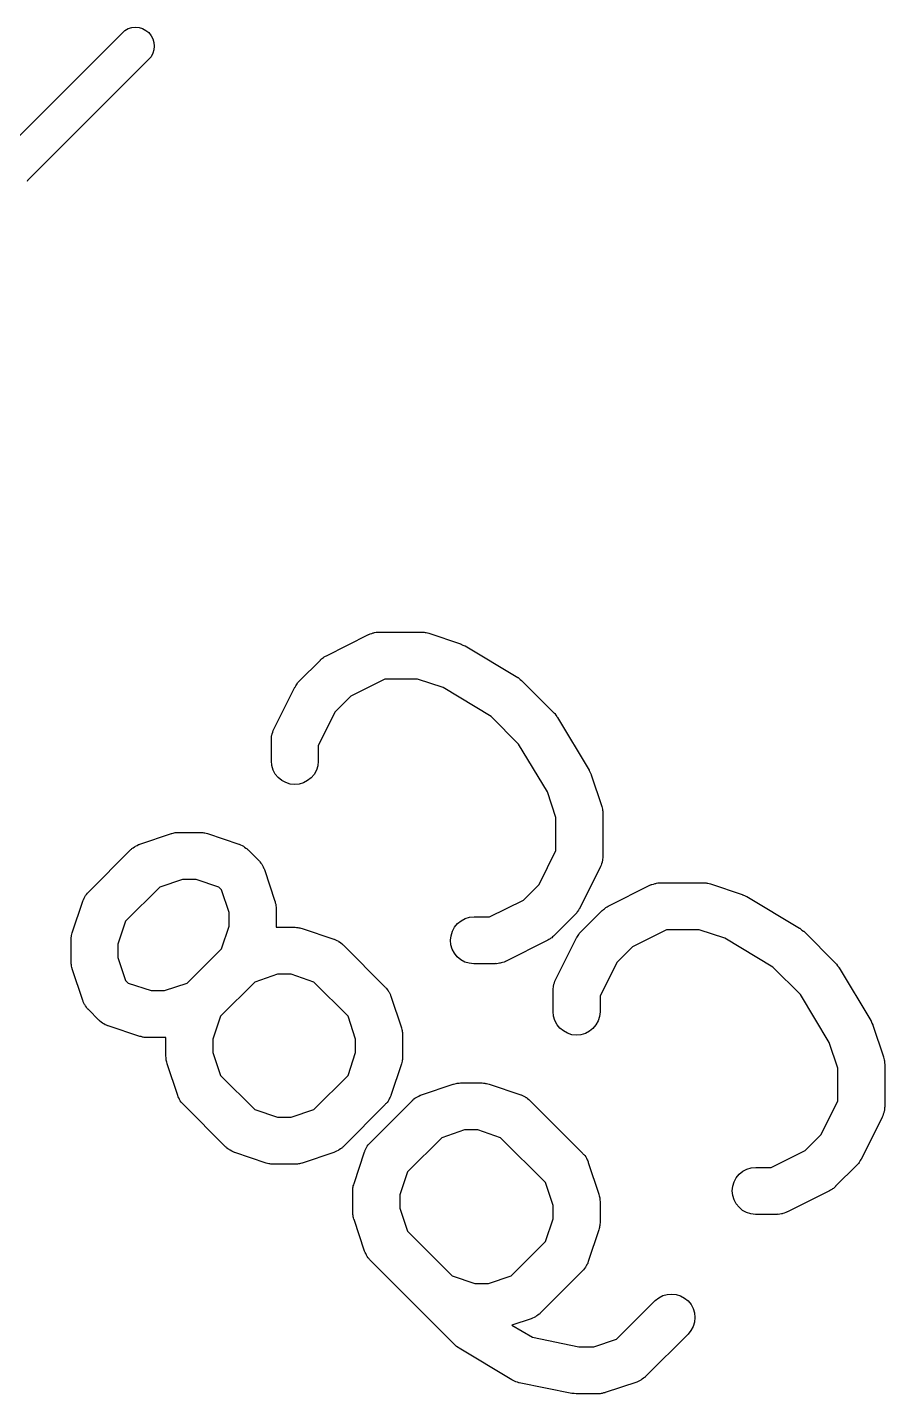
# Model space of a CAD drawing. Extents: x 40 to 70, y -130 to -60.
# Drawn here: x 55.044 to 57.782, y -104.782 to -100.42 of the extents above; entities that cross this region are included whole.
import ezdxf

# ---------------------------------------------------------------- set-up
doc = ezdxf.new("R2010")
doc.units = 0
doc.layers.add('BLACK', color=7, linetype='CONTINUOUS')

msp = doc.modelspace()

# ---------------------------------------------------------------- linework, layer by layer
at = {"layer": 'BLACK', "linetype": 'CONTINUOUS'}
for p, q in [((55, -100.784), (55.3486, -100.436)), ((55.3486, -100.436), (55.3554, -100.43)), ((55.3554, -100.43), (55.3658, -100.424)), ((55.3658, -100.424), (55.3771, -100.421)), ((55.3771, -100.421), (55.3889, -100.42)), ((55.3889, -100.42), (55.4007, -100.421)), ((55.4007, -100.421), (55.412, -100.424)), ((55.412, -100.424), (55.4224, -100.43)), ((55.4224, -100.43), (55.4315, -100.437)), ((55.4315, -100.437), (55.439, -100.447)), ((55.439, -100.447), (55.4446, -100.457)), ((55.4446, -100.457), (55.448, -100.468)), ((55.448, -100.492), (55.4446, -100.503)), ((55.448, -100.468), (55.4492, -100.48)), ((55.4492, -100.48), (55.448, -100.492)), ((55.4334, -100.52), (55.0445, -100.909)), ((55.439, -100.514), (55.4334, -100.52)), ((55.4446, -100.503), (55.439, -100.514)), ((55.0445, -100.909), (55.0426, -100.912)), ((55.9991, -102.426), (56.1338, -102.358)), ((56.1338, -102.358), (56.1347, -102.358)), ((56.1347, -102.358), (56.1368, -102.357)), ((56.1368, -102.357), (56.1388, -102.356)), ((56.1388, -102.356), (56.1437, -102.355)), ((56.1437, -102.355), (56.1485, -102.353)), ((56.1485, -102.353), (56.1507, -102.353)), ((56.1507, -102.353), (56.1528, -102.352)), ((56.1528, -102.352), (56.1579, -102.351)), ((56.1579, -102.351), (56.1629, -102.351)), ((56.1629, -102.351), (56.1651, -102.351)), ((56.1651, -102.351), (56.1673, -102.351)), ((56.1673, -102.351), (56.302, -102.351)), ((56.302, -102.351), (56.3031, -102.351)), ((56.3031, -102.351), (56.3073, -102.351)), ((56.3073, -102.351), (56.3115, -102.351)), ((56.3115, -102.351), (56.3145, -102.352)), ((56.3145, -102.352), (56.3176, -102.352)), ((56.3176, -102.352), (56.3216, -102.353)), ((56.3216, -102.353), (56.3257, -102.354)), ((56.3257, -102.354), (56.4268, -102.388)), ((56.4268, -102.388), (56.4278, -102.388)), ((56.4278, -102.388), (56.4281, -102.389)), ((56.4281, -102.389), (56.4284, -102.389)), ((56.4284, -102.389), (56.4347, -102.392)), ((56.4347, -102.392), (56.441, -102.395)), ((56.441, -102.395), (56.4413, -102.395)), ((56.4413, -102.395), (56.4416, -102.395)), ((56.4416, -102.395), (56.61, -102.496)), ((55.9123, -102.507), (55.9796, -102.44)), ((55.9796, -102.44), (55.9804, -102.439)), ((55.9804, -102.439), (55.9837, -102.436)), ((55.9837, -102.436), (55.9867, -102.434)), ((55.9867, -102.434), (55.9894, -102.432)), ((55.9894, -102.432), (55.9918, -102.43)), ((55.9918, -102.43), (55.9955, -102.428)), ((55.9955, -102.428), (55.9991, -102.426)), ((56.185, -102.501), (56.0771, -102.555)), ((56.2899, -102.501), (56.185, -102.501)), ((56.3715, -102.528), (56.2899, -102.501)), ((56.61, -102.496), (56.6109, -102.496)), ((56.6109, -102.496), (56.612, -102.497)), ((56.612, -102.497), (56.6131, -102.498)), ((56.6131, -102.498), (56.6178, -102.502)), ((56.6178, -102.502), (56.6225, -102.505)), ((56.6225, -102.505), (56.6234, -102.506)), ((56.6234, -102.506), (56.6244, -102.507)), ((55.8309, -102.661), (55.8982, -102.527)), ((55.8982, -102.527), (55.8987, -102.526)), ((55.8987, -102.526), (55.901, -102.522)), ((55.901, -102.522), (55.903, -102.519)), ((55.903, -102.519), (55.905, -102.516)), ((55.905, -102.516), (55.9067, -102.513)), ((55.9067, -102.513), (55.9096, -102.51)), ((55.9096, -102.51), (55.9123, -102.507)), ((56.5249, -102.62), (56.3715, -102.528)), ((56.6244, -102.507), (56.7255, -102.608)), ((56.0771, -102.555), (56.027, -102.605)), ((56.027, -102.605), (55.973, -102.713)), ((56.6129, -102.708), (56.5249, -102.62)), ((56.7255, -102.608), (56.7262, -102.609)), ((56.7262, -102.609), (56.727, -102.61)), ((56.727, -102.61), (56.728, -102.611)), ((56.728, -102.611), (56.7316, -102.616)), ((56.7316, -102.616), (56.7353, -102.62)), ((56.7353, -102.62), (56.7359, -102.622)), ((56.7359, -102.622), (56.7367, -102.623)), ((56.7367, -102.623), (56.8377, -102.791)), ((55.824, -102.684), (55.8246, -102.679)), ((55.8246, -102.679), (55.8253, -102.677)), ((55.8253, -102.677), (55.8256, -102.675)), ((55.8256, -102.675), (55.8275, -102.67)), ((55.8275, -102.67), (55.829, -102.665)), ((55.829, -102.665), (55.8301, -102.663)), ((55.8301, -102.663), (55.8309, -102.661)), ((55.823, -102.694), (55.8232, -102.692)), ((55.823, -102.695), (55.823, -102.694)), ((55.823, -102.762), (55.823, -102.695)), ((55.8232, -102.689), (55.824, -102.684)), ((55.8232, -102.692), (55.8232, -102.689)), ((55.973, -102.713), (55.973, -102.762)), ((56.7049, -102.861), (56.6129, -102.708)), ((55.8244, -102.777), (55.823, -102.762)), ((55.973, -102.763), (55.9713, -102.778)), ((55.973, -102.762), (55.973, -102.763)), ((55.8286, -102.791), (55.8244, -102.777)), ((55.8355, -102.804), (55.8286, -102.791)), ((55.8448, -102.815), (55.8355, -102.804)), ((55.9599, -102.805), (55.9504, -102.816)), ((55.9669, -102.792), (55.9599, -102.805)), ((55.9713, -102.778), (55.9669, -102.792)), ((56.8377, -102.791), (56.8383, -102.792)), ((56.8383, -102.792), (56.8384, -102.792)), ((56.8384, -102.792), (56.8386, -102.793)), ((56.8386, -102.793), (56.8415, -102.799)), ((56.8415, -102.799), (56.8444, -102.805)), ((56.8444, -102.805), (56.8444, -102.806)), ((56.8444, -102.806), (56.8446, -102.806)), ((56.8446, -102.806), (56.8783, -102.907)), ((55.856, -102.824), (55.8448, -102.815)), ((55.8689, -102.831), (55.856, -102.824)), ((55.8829, -102.836), (55.8689, -102.831)), ((55.8974, -102.837), (55.8829, -102.836)), ((55.912, -102.836), (55.8974, -102.837)), ((55.9261, -102.832), (55.912, -102.836)), ((55.939, -102.825), (55.9261, -102.832)), ((55.9504, -102.816), (55.939, -102.825)), ((56.7321, -102.943), (56.7049, -102.861)), ((56.7321, -103.048), (56.7321, -102.943)), ((56.8783, -102.907), (56.8786, -102.908)), ((56.8786, -102.908), (56.8795, -102.912)), ((56.8795, -102.912), (56.8807, -102.916)), ((56.8807, -102.916), (56.881, -102.919)), ((56.881, -102.919), (56.8816, -102.922)), ((56.8816, -102.922), (56.8817, -102.926)), ((56.8817, -102.926), (56.8821, -102.931)), ((56.8821, -102.931), (56.8821, -103.065)), ((55.3942, -103.032), (55.3987, -103.029)), ((55.3987, -103.029), (55.4008, -103.029)), ((55.4008, -103.029), (55.4028, -103.028)), ((55.4028, -103.028), (55.5039, -102.994)), ((55.5039, -102.994), (55.5049, -102.994)), ((55.5049, -102.994), (55.509, -102.993)), ((55.509, -102.993), (55.513, -102.992)), ((55.513, -102.992), (55.5161, -102.991)), ((55.5161, -102.991), (55.5192, -102.991)), ((55.5192, -102.991), (55.5234, -102.991)), ((55.5234, -102.991), (55.5276, -102.99)), ((55.5276, -102.99), (55.5949, -102.99)), ((55.5949, -102.99), (55.596, -102.99)), ((55.596, -102.99), (55.6002, -102.991)), ((55.6002, -102.991), (55.6044, -102.991)), ((55.6044, -102.991), (55.6074, -102.992)), ((55.6074, -102.992), (55.6105, -102.992)), ((55.6105, -102.992), (55.6145, -102.993)), ((55.6145, -102.993), (55.6186, -102.994)), ((55.6186, -102.994), (55.7197, -103.028)), ((55.7197, -103.028), (55.7206, -103.028)), ((55.7206, -103.028), (55.7227, -103.029)), ((55.7227, -103.029), (55.7248, -103.03)), ((55.7248, -103.03), (55.7293, -103.032)), ((55.2388, -103.181), (55.3735, -103.046)), ((55.3735, -103.046), (55.3743, -103.045)), ((55.3743, -103.045), (55.376, -103.044)), ((55.376, -103.044), (55.3775, -103.042)), ((55.3775, -103.042), (55.3817, -103.039)), ((55.3817, -103.039), (55.3857, -103.036)), ((55.3857, -103.036), (55.3877, -103.035)), ((55.3877, -103.035), (55.3895, -103.034)), ((55.3895, -103.034), (55.3942, -103.032)), ((55.7293, -103.032), (55.7339, -103.034)), ((55.7339, -103.034), (55.7357, -103.036)), ((55.7357, -103.036), (55.7377, -103.037)), ((55.7377, -103.037), (55.7416, -103.04)), ((55.7416, -103.04), (55.7458, -103.043)), ((55.7458, -103.043), (55.7473, -103.045)), ((55.7473, -103.045), (55.749, -103.046)), ((55.749, -103.046), (55.7826, -103.08)), ((56.6781, -103.156), (56.7321, -103.048)), ((56.8819, -103.071), (56.881, -103.076)), ((56.8821, -103.066), (56.8819, -103.069)), ((56.8819, -103.069), (56.8819, -103.071)), ((56.8821, -103.065), (56.8821, -103.066)), ((55.7826, -103.08), (55.7834, -103.08)), ((55.7834, -103.08), (55.7848, -103.082)), ((55.7848, -103.082), (55.7864, -103.084)), ((55.7864, -103.084), (55.7893, -103.088)), ((55.7893, -103.088), (55.7925, -103.092)), ((55.7925, -103.092), (55.7935, -103.094)), ((55.7935, -103.094), (55.7948, -103.096)), ((55.7948, -103.096), (55.7969, -103.1)), ((55.7969, -103.1), (55.7992, -103.105)), ((55.7992, -103.105), (55.7999, -103.107)), ((55.7999, -103.107), (55.8008, -103.109)), ((55.8008, -103.109), (55.8344, -103.21)), ((56.8742, -103.099), (56.8068, -103.234)), ((56.875, -103.097), (56.8742, -103.099)), ((56.876, -103.095), (56.875, -103.097)), ((56.8776, -103.09), (56.876, -103.095)), ((56.8794, -103.085), (56.8776, -103.09)), ((56.8798, -103.083), (56.8794, -103.085)), ((56.8805, -103.081), (56.8798, -103.083)), ((56.881, -103.076), (56.8805, -103.081)), ((55.5397, -103.14), (55.4671, -103.165)), ((55.5828, -103.14), (55.5397, -103.14)), ((55.6554, -103.165), (55.5828, -103.14)), ((56.628, -103.206), (56.6781, -103.156)), ((56.8991, -103.226), (57.0338, -103.158)), ((57.0338, -103.158), (57.0347, -103.158)), ((57.0347, -103.158), (57.0368, -103.157)), ((57.0368, -103.157), (57.0388, -103.156)), ((57.0388, -103.156), (57.0437, -103.155)), ((57.0437, -103.155), (57.0485, -103.153)), ((57.0485, -103.153), (57.0507, -103.153)), ((57.0507, -103.153), (57.0528, -103.152)), ((57.0528, -103.152), (57.0579, -103.151)), ((57.0579, -103.151), (57.0629, -103.151)), ((57.0629, -103.151), (57.0651, -103.151)), ((57.0651, -103.151), (57.0673, -103.151)), ((57.0673, -103.151), (57.202, -103.151)), ((57.202, -103.151), (57.2031, -103.151)), ((57.2031, -103.151), (57.2073, -103.151)), ((57.2073, -103.151), (57.2115, -103.151)), ((57.2115, -103.151), (57.2145, -103.152)), ((57.2145, -103.152), (57.2176, -103.152)), ((57.2176, -103.152), (57.2216, -103.153)), ((57.2216, -103.153), (57.2257, -103.154)), ((57.2257, -103.154), (57.3268, -103.188)), ((55.2226, -103.205), (55.2251, -103.2)), ((55.2251, -103.2), (55.2272, -103.196)), ((55.2272, -103.196), (55.2285, -103.194)), ((55.2285, -103.194), (55.2296, -103.192)), ((55.2296, -103.192), (55.2328, -103.188)), ((55.2328, -103.188), (55.2358, -103.184)), ((55.2358, -103.184), (55.2374, -103.182)), ((55.2374, -103.182), (55.2388, -103.181)), ((55.4671, -103.165), (55.3574, -103.274)), ((55.6641, -103.173), (55.6554, -103.165)), ((55.6883, -103.246), (55.6641, -103.173)), ((57.3268, -103.188), (57.3278, -103.188)), ((57.3278, -103.188), (57.3281, -103.189)), ((57.3281, -103.189), (57.3284, -103.189)), ((57.3284, -103.189), (57.3347, -103.192)), ((57.3347, -103.192), (57.341, -103.195)), ((57.341, -103.195), (57.3413, -103.195)), ((57.3413, -103.195), (57.3416, -103.195)), ((57.3416, -103.195), (57.51, -103.296)), ((55.1871, -103.311), (55.2207, -103.21)), ((55.2207, -103.21), (55.2211, -103.209)), ((55.2211, -103.209), (55.222, -103.207)), ((55.222, -103.207), (55.2226, -103.205)), ((55.6883, -103.289), (55.6883, -103.246)), ((55.8344, -103.21), (55.8348, -103.211)), ((55.8348, -103.211), (55.8356, -103.215)), ((55.8356, -103.215), (55.8369, -103.219)), ((55.8369, -103.219), (55.8372, -103.222)), ((55.8372, -103.222), (55.8378, -103.225)), ((55.8378, -103.225), (55.8379, -103.229)), ((55.8379, -103.229), (55.8383, -103.234)), ((55.8383, -103.234), (55.8383, -103.293)), ((56.52, -103.26), (56.628, -103.206)), ((56.7984, -103.247), (56.7955, -103.25)), ((56.8001, -103.244), (56.7984, -103.247)), ((56.8021, -103.242), (56.8001, -103.244)), ((56.8041, -103.238), (56.8021, -103.242)), ((56.8064, -103.234), (56.8041, -103.238)), ((56.8068, -103.234), (56.8064, -103.234)), ((56.8123, -103.307), (56.8796, -103.24)), ((56.8796, -103.24), (56.8804, -103.239)), ((56.8804, -103.239), (56.8837, -103.236)), ((56.8837, -103.236), (56.8867, -103.234)), ((56.8867, -103.234), (56.8894, -103.232)), ((56.8894, -103.232), (56.8918, -103.23)), ((56.8918, -103.23), (56.8955, -103.228)), ((56.8955, -103.228), (56.8991, -103.226)), ((55.3574, -103.274), (55.3332, -103.347)), ((55.6641, -103.362), (55.6883, -103.289)), ((56.4082, -103.293), (56.4175, -103.281)), ((56.4175, -103.281), (56.4289, -103.272)), ((56.4289, -103.272), (56.4418, -103.265)), ((56.4418, -103.265), (56.4558, -103.261)), ((56.4558, -103.261), (56.4704, -103.26)), ((56.4704, -103.26), (56.52, -103.26)), ((56.7928, -103.253), (56.7255, -103.32)), ((56.7955, -103.25), (56.7928, -103.253)), ((55.1832, -103.334), (55.1837, -103.329)), ((55.1832, -103.335), (55.1832, -103.334)), ((55.1832, -103.402), (55.1832, -103.335)), ((55.1837, -103.329), (55.1838, -103.325)), ((55.1838, -103.325), (55.1845, -103.322)), ((55.1845, -103.322), (55.1848, -103.319)), ((55.1848, -103.319), (55.1861, -103.315)), ((55.1861, -103.315), (55.1871, -103.311)), ((55.8383, -103.293), (55.898, -103.293)), ((55.898, -103.293), (55.899, -103.293)), ((55.899, -103.293), (55.9032, -103.294)), ((55.9032, -103.294), (55.9074, -103.294)), ((55.9074, -103.294), (55.9105, -103.295)), ((55.9105, -103.295), (55.9136, -103.295)), ((55.9136, -103.295), (55.9176, -103.296)), ((55.9176, -103.296), (55.9217, -103.297)), ((55.9217, -103.297), (56.0227, -103.331)), ((56.0227, -103.331), (56.0237, -103.331)), ((56.0237, -103.331), (56.0257, -103.332)), ((56.0257, -103.332), (56.0278, -103.333)), ((56.0278, -103.333), (56.0323, -103.335)), ((56.0323, -103.335), (56.037, -103.337)), ((56.3954, -103.334), (56.3969, -103.32)), ((56.3967, -103.349), (56.3954, -103.334)), ((56.3969, -103.32), (56.4012, -103.306)), ((56.4012, -103.306), (56.4082, -103.293)), ((56.706, -103.334), (56.5713, -103.402)), ((56.7095, -103.332), (56.706, -103.334)), ((56.7133, -103.33), (56.7095, -103.332)), ((56.7157, -103.328), (56.7133, -103.33)), ((56.7184, -103.327), (56.7157, -103.328)), ((56.7214, -103.324), (56.7184, -103.327)), ((56.7247, -103.321), (56.7214, -103.324)), ((56.7255, -103.32), (56.7247, -103.321)), ((56.7309, -103.461), (56.7982, -103.327)), ((56.7982, -103.327), (56.7987, -103.326)), ((56.7987, -103.326), (56.801, -103.322)), ((56.801, -103.322), (56.803, -103.319)), ((56.803, -103.319), (56.805, -103.316)), ((56.805, -103.316), (56.8067, -103.313)), ((56.8067, -103.313), (56.8096, -103.31)), ((56.8096, -103.31), (56.8123, -103.307)), ((57.085, -103.301), (56.9771, -103.355)), ((57.1899, -103.301), (57.085, -103.301)), ((57.2715, -103.328), (57.1899, -103.301)), ((57.4249, -103.42), (57.2715, -103.328)), ((57.51, -103.296), (57.5109, -103.296)), ((57.5109, -103.296), (57.5119, -103.297)), ((57.5119, -103.297), (57.5131, -103.298)), ((57.5131, -103.298), (57.5178, -103.302)), ((57.5178, -103.302), (57.5225, -103.305)), ((57.5225, -103.305), (57.5234, -103.306)), ((57.5234, -103.306), (57.5244, -103.307)), ((57.5244, -103.307), (57.6255, -103.408)), ((55.3332, -103.347), (55.3332, -103.39)), ((55.5544, -103.471), (55.6641, -103.362)), ((56.037, -103.337), (56.0388, -103.339)), ((56.0388, -103.339), (56.0407, -103.34)), ((56.0407, -103.34), (56.0447, -103.343)), ((56.0447, -103.343), (56.0488, -103.346)), ((56.0488, -103.346), (56.0503, -103.348)), ((56.0503, -103.348), (56.052, -103.349)), ((56.052, -103.349), (56.1867, -103.484)), ((56.4008, -103.363), (56.3967, -103.349)), ((56.4076, -103.376), (56.4008, -103.363)), ((56.4168, -103.387), (56.4076, -103.376)), ((56.9771, -103.355), (56.927, -103.405)), ((55.1836, -103.406), (55.1832, -103.402)), ((55.1837, -103.41), (55.1836, -103.406)), ((55.1843, -103.413), (55.1837, -103.41)), ((55.1846, -103.417), (55.1843, -103.413)), ((55.1859, -103.421), (55.1846, -103.417)), ((55.1867, -103.425), (55.1859, -103.421)), ((55.3332, -103.39), (55.3574, -103.463)), ((56.428, -103.397), (56.4168, -103.387)), ((56.4408, -103.404), (56.428, -103.397)), ((56.4548, -103.408), (56.4408, -103.404)), ((56.4693, -103.41), (56.4548, -103.408)), ((56.4704, -103.41), (56.4693, -103.41)), ((56.5377, -103.41), (56.4704, -103.41)), ((56.5399, -103.409), (56.5377, -103.41)), ((56.5421, -103.41), (56.5399, -103.409)), ((56.5472, -103.409), (56.5421, -103.41)), ((56.5523, -103.408), (56.5472, -103.409)), ((56.5544, -103.408), (56.5523, -103.408)), ((56.5566, -103.407), (56.5544, -103.408)), ((56.5614, -103.406), (56.5566, -103.407)), ((56.5663, -103.404), (56.5614, -103.406)), ((56.5683, -103.403), (56.5663, -103.404)), ((56.5703, -103.402), (56.5683, -103.403)), ((56.5713, -103.402), (56.5703, -103.402)), ((56.927, -103.405), (56.873, -103.513)), ((57.5129, -103.508), (57.4249, -103.42)), ((57.6255, -103.408), (57.6262, -103.409)), ((57.6262, -103.409), (57.627, -103.41)), ((57.627, -103.41), (57.628, -103.411)), ((57.628, -103.411), (57.6316, -103.416)), ((57.6316, -103.416), (57.6353, -103.42)), ((57.6353, -103.42), (57.6359, -103.422)), ((57.6359, -103.422), (57.6367, -103.423)), ((57.6367, -103.423), (57.7377, -103.591)), ((55.1871, -103.426), (55.1867, -103.425)), ((55.2207, -103.527), (55.1871, -103.426)), ((55.3574, -103.463), (55.3661, -103.471)), ((55.8428, -103.443), (55.7701, -103.468)), ((55.8858, -103.443), (55.8428, -103.443)), ((55.9585, -103.468), (55.8858, -103.443)), ((56.7275, -103.47), (56.729, -103.465)), ((56.729, -103.465), (56.7301, -103.463)), ((56.7301, -103.463), (56.7309, -103.461)), ((55.3661, -103.471), (55.4387, -103.495)), ((55.4387, -103.495), (55.4817, -103.495)), ((55.4817, -103.495), (55.5544, -103.471)), ((55.7701, -103.468), (55.6605, -103.577)), ((56.0681, -103.577), (55.9585, -103.468)), ((56.1867, -103.484), (56.1874, -103.484)), ((56.1874, -103.484), (56.1888, -103.486)), ((56.1888, -103.486), (56.1904, -103.488)), ((56.1904, -103.488), (56.1934, -103.492)), ((56.1934, -103.492), (56.1966, -103.496)), ((56.1966, -103.496), (56.1976, -103.498)), ((56.1976, -103.498), (56.1989, -103.5)), ((56.1989, -103.5), (56.201, -103.504)), ((56.201, -103.504), (56.2033, -103.509)), ((56.2033, -103.509), (56.2039, -103.511)), ((56.723, -103.494), (56.7232, -103.492)), ((56.723, -103.495), (56.723, -103.494)), ((56.723, -103.562), (56.723, -103.495)), ((56.7232, -103.489), (56.724, -103.484)), ((56.7232, -103.492), (56.7232, -103.489)), ((56.724, -103.484), (56.7246, -103.479)), ((56.7246, -103.479), (56.7253, -103.477)), ((56.7253, -103.477), (56.7256, -103.475)), ((56.7256, -103.475), (56.7275, -103.47)), ((57.6049, -103.661), (57.5129, -103.508)), ((55.2216, -103.529), (55.2207, -103.527)), ((55.2222, -103.531), (55.2216, -103.529)), ((55.2246, -103.535), (55.2222, -103.531)), ((55.2267, -103.54), (55.2246, -103.535)), ((55.228, -103.542), (55.2267, -103.54)), ((55.229, -103.544), (55.228, -103.542)), ((55.2322, -103.548), (55.229, -103.544)), ((55.2351, -103.552), (55.2322, -103.548)), ((55.2367, -103.554), (55.2351, -103.552)), ((56.2039, -103.511), (56.2048, -103.513)), ((56.2048, -103.513), (56.2385, -103.614)), ((56.873, -103.513), (56.873, -103.562)), ((55.2381, -103.555), (55.2367, -103.554)), ((55.2388, -103.556), (55.2381, -103.555)), ((55.2725, -103.59), (55.2388, -103.556)), ((55.2742, -103.591), (55.2725, -103.59)), ((55.2757, -103.593), (55.2742, -103.591)), ((55.2799, -103.596), (55.2757, -103.593)), ((55.2838, -103.599), (55.2799, -103.596)), ((55.6605, -103.577), (55.6363, -103.65)), ((56.0923, -103.65), (56.0681, -103.577)), ((56.7244, -103.577), (56.723, -103.562)), ((56.7286, -103.591), (56.7244, -103.577)), ((56.7355, -103.604), (56.7286, -103.591)), ((56.8669, -103.592), (56.8599, -103.605)), ((56.8713, -103.578), (56.8669, -103.592)), ((56.873, -103.563), (56.8713, -103.578)), ((56.873, -103.562), (56.873, -103.563)), ((57.7377, -103.591), (57.7383, -103.592)), ((57.7383, -103.592), (57.7384, -103.592)), ((57.7384, -103.592), (57.7386, -103.593)), ((57.7386, -103.593), (57.7415, -103.599)), ((55.2858, -103.6), (55.2838, -103.599)), ((55.2876, -103.601), (55.2858, -103.6)), ((55.2922, -103.604), (55.2876, -103.601)), ((55.2967, -103.606), (55.2922, -103.604)), ((55.2988, -103.607), (55.2967, -103.606)), ((55.3008, -103.608), (55.2988, -103.607)), ((55.3018, -103.608), (55.3008, -103.608)), ((55.4028, -103.642), (55.3018, -103.608)), ((56.2385, -103.614), (56.2388, -103.615)), ((56.2388, -103.615), (56.2397, -103.619)), ((56.2397, -103.619), (56.2409, -103.623)), ((56.2409, -103.623), (56.2412, -103.626)), ((56.2412, -103.626), (56.2419, -103.629)), ((56.2419, -103.629), (56.2419, -103.634)), ((56.2419, -103.634), (56.2423, -103.638)), ((56.2423, -103.638), (56.2423, -103.705)), ((56.7448, -103.615), (56.7355, -103.604)), ((56.756, -103.624), (56.7448, -103.615)), ((56.7689, -103.631), (56.756, -103.624)), ((56.7829, -103.636), (56.7689, -103.631)), ((56.7974, -103.637), (56.7829, -103.636)), ((56.812, -103.636), (56.7974, -103.637)), ((56.8261, -103.632), (56.812, -103.636)), ((56.839, -103.625), (56.8261, -103.632)), ((56.8504, -103.616), (56.839, -103.625)), ((56.8599, -103.605), (56.8504, -103.616)), ((57.7415, -103.599), (57.7444, -103.605)), ((57.7444, -103.605), (57.7444, -103.606)), ((57.7444, -103.606), (57.7446, -103.606)), ((57.7446, -103.606), (57.7783, -103.707)), ((55.407, -103.642), (55.4028, -103.642)), ((55.411, -103.644), (55.407, -103.642)), ((55.4141, -103.644), (55.411, -103.644)), ((55.4171, -103.645), (55.4141, -103.644)), ((55.4213, -103.645), (55.4171, -103.645)), ((55.4255, -103.645), (55.4213, -103.645)), ((55.4266, -103.645), (55.4255, -103.645)), ((55.4863, -103.645), (55.4266, -103.645)), ((55.4863, -103.705), (55.4863, -103.645)), ((55.6363, -103.65), (55.6363, -103.693)), ((56.0923, -103.693), (56.0923, -103.65)), ((57.6321, -103.743), (57.6049, -103.661)), ((55.4867, -103.709), (55.4863, -103.705)), ((55.4867, -103.713), (55.4867, -103.709)), ((55.4874, -103.717), (55.4867, -103.713)), ((55.4877, -103.72), (55.4874, -103.717)), ((55.4889, -103.724), (55.4877, -103.72)), ((55.4898, -103.728), (55.4889, -103.724)), ((55.4901, -103.729), (55.4898, -103.728)), ((55.6363, -103.693), (55.6605, -103.766)), ((56.0681, -103.766), (56.0923, -103.693)), ((56.2394, -103.725), (56.2385, -103.729)), ((56.2407, -103.721), (56.2394, -103.725)), ((56.2411, -103.718), (56.2407, -103.721)), ((56.2417, -103.715), (56.2411, -103.718)), ((56.2419, -103.71), (56.2417, -103.715)), ((56.2423, -103.706), (56.2419, -103.71)), ((56.2423, -103.705), (56.2423, -103.706)), ((57.7783, -103.707), (57.7786, -103.708)), ((57.7786, -103.708), (57.7795, -103.712)), ((57.7795, -103.712), (57.7807, -103.716)), ((57.7807, -103.716), (57.781, -103.719)), ((57.781, -103.719), (57.7816, -103.722)), ((57.7816, -103.722), (57.7817, -103.726)), ((57.7817, -103.726), (57.7821, -103.731)), ((55.5238, -103.83), (55.4901, -103.729)), ((55.6605, -103.766), (55.7701, -103.875)), ((55.9585, -103.875), (56.0681, -103.766)), ((56.2385, -103.729), (56.2048, -103.83)), ((57.6321, -103.848), (57.6321, -103.743)), ((57.7821, -103.731), (57.7821, -103.865)), ((56.3028, -103.828), (56.4039, -103.794)), ((56.4039, -103.794), (56.4049, -103.794)), ((56.4049, -103.794), (56.409, -103.793)), ((56.409, -103.793), (56.413, -103.792)), ((56.413, -103.792), (56.4161, -103.791)), ((56.4161, -103.791), (56.4192, -103.791)), ((56.4192, -103.791), (56.4234, -103.791)), ((56.4234, -103.791), (56.4276, -103.79)), ((56.4276, -103.79), (56.4949, -103.79)), ((56.4949, -103.79), (56.496, -103.79)), ((56.496, -103.79), (56.5002, -103.791)), ((56.5002, -103.791), (56.5044, -103.791)), ((56.5044, -103.791), (56.5074, -103.792)), ((56.5074, -103.792), (56.5105, -103.792)), ((56.5105, -103.792), (56.5145, -103.793)), ((56.5145, -103.793), (56.5186, -103.794)), ((56.5186, -103.794), (56.6197, -103.828)), ((55.5247, -103.832), (55.5238, -103.83)), ((55.5253, -103.834), (55.5247, -103.832)), ((55.5276, -103.838), (55.5253, -103.834)), ((55.5297, -103.843), (55.5276, -103.838)), ((55.531, -103.845), (55.5297, -103.843)), ((55.532, -103.847), (55.531, -103.845)), ((55.5352, -103.851), (55.532, -103.847)), ((55.5382, -103.855), (55.5352, -103.851)), ((55.5398, -103.857), (55.5382, -103.855)), ((55.5412, -103.858), (55.5398, -103.857)), ((55.5419, -103.859), (55.5412, -103.858)), ((55.6766, -103.994), (55.5419, -103.859)), ((56.1867, -103.859), (56.052, -103.994)), ((56.1388, -103.981), (56.2735, -103.846)), ((56.1881, -103.857), (56.1867, -103.859)), ((56.1897, -103.856), (56.1881, -103.857)), ((56.1927, -103.852), (56.1897, -103.856)), ((56.196, -103.848), (56.1927, -103.852)), ((56.197, -103.846), (56.196, -103.848)), ((56.1983, -103.844), (56.197, -103.846)), ((56.2005, -103.839), (56.1983, -103.844)), ((56.2029, -103.835), (56.2005, -103.839)), ((56.2036, -103.833), (56.2029, -103.835)), ((56.2045, -103.831), (56.2036, -103.833)), ((56.2048, -103.83), (56.2045, -103.831)), ((56.2735, -103.846), (56.2743, -103.845)), ((56.2743, -103.845), (56.276, -103.844)), ((56.276, -103.844), (56.2775, -103.842)), ((56.2775, -103.842), (56.2817, -103.839)), ((56.2817, -103.839), (56.2857, -103.836)), ((56.2857, -103.836), (56.2877, -103.835)), ((56.2877, -103.835), (56.2895, -103.834)), ((56.2895, -103.834), (56.2942, -103.832)), ((56.2942, -103.832), (56.2987, -103.829)), ((56.2987, -103.829), (56.3008, -103.829)), ((56.3008, -103.829), (56.3028, -103.828)), ((56.6197, -103.828), (56.6206, -103.828)), ((56.6206, -103.828), (56.6227, -103.829)), ((56.6227, -103.829), (56.6248, -103.83)), ((56.6248, -103.83), (56.6293, -103.832)), ((56.6293, -103.832), (56.6339, -103.834)), ((56.6339, -103.834), (56.6357, -103.836)), ((56.6357, -103.836), (56.6377, -103.837)), ((56.6377, -103.837), (56.6416, -103.84)), ((56.6416, -103.84), (56.6458, -103.843)), ((56.6458, -103.843), (56.6473, -103.845)), ((56.6473, -103.845), (56.649, -103.846)), ((56.649, -103.846), (56.8173, -104.014)), ((57.5781, -103.956), (57.6321, -103.848)), ((55.7701, -103.875), (55.8428, -103.899)), ((55.8428, -103.899), (55.8858, -103.899)), ((55.8858, -103.899), (55.9585, -103.875)), ((57.7742, -103.899), (57.7068, -104.034)), ((57.775, -103.897), (57.7742, -103.899)), ((57.776, -103.895), (57.775, -103.897)), ((57.7776, -103.89), (57.776, -103.895)), ((57.7794, -103.885), (57.7776, -103.89)), ((57.7798, -103.883), (57.7794, -103.885)), ((57.7805, -103.881), (57.7798, -103.883)), ((57.781, -103.876), (57.7805, -103.881)), ((57.7819, -103.871), (57.781, -103.876)), ((57.7821, -103.866), (57.7819, -103.869)), ((57.7819, -103.869), (57.7819, -103.871)), ((57.7821, -103.865), (57.7821, -103.866)), ((56.4397, -103.94), (56.3671, -103.965)), ((56.4828, -103.94), (56.4397, -103.94)), ((56.5554, -103.965), (56.4828, -103.94)), ((56.1296, -103.992), (56.1328, -103.988)), ((56.1328, -103.988), (56.1358, -103.984)), ((56.1358, -103.984), (56.1374, -103.982)), ((56.1374, -103.982), (56.1388, -103.981)), ((56.3671, -103.965), (56.2574, -104.074)), ((56.6987, -104.108), (56.5554, -103.965)), ((57.528, -104.006), (57.5781, -103.956)), ((55.6783, -103.995), (55.6766, -103.994)), ((55.6798, -103.997), (55.6783, -103.995)), ((55.6839, -104), (55.6798, -103.997)), ((55.6879, -104.003), (55.6839, -104)), ((55.6898, -104.004), (55.6879, -104.003)), ((55.6916, -104.005), (55.6898, -104.004)), ((55.6963, -104.008), (55.6916, -104.005)), ((55.7008, -104.01), (55.6963, -104.008)), ((55.7029, -104.011), (55.7008, -104.01)), ((55.7049, -104.012), (55.7029, -104.011)), ((55.7059, -104.012), (55.7049, -104.012)), ((55.8069, -104.046), (55.7059, -104.012)), ((56.0227, -104.012), (55.9217, -104.046)), ((56.0247, -104.011), (56.0227, -104.012)), ((56.0268, -104.01), (56.0247, -104.011)), ((56.0314, -104.008), (56.0268, -104.01)), ((56.0361, -104.006), (56.0314, -104.008)), ((56.0379, -104.005), (56.0361, -104.006)), ((56.0398, -104.004), (56.0379, -104.005)), ((56.0438, -104), (56.0398, -104.004)), ((56.048, -103.998), (56.0438, -104)), ((56.0495, -103.996), (56.048, -103.998)), ((56.0513, -103.995), (56.0495, -103.996)), ((56.052, -103.994), (56.0513, -103.995)), ((56.0871, -104.111), (56.1207, -104.01)), ((56.1207, -104.01), (56.1211, -104.009)), ((56.1211, -104.009), (56.122, -104.007)), ((56.122, -104.007), (56.1226, -104.005)), ((56.1226, -104.005), (56.1251, -104)), ((56.1251, -104), (56.1272, -103.996)), ((56.1272, -103.996), (56.1285, -103.994)), ((56.1285, -103.994), (56.1296, -103.992)), ((56.8173, -104.014), (56.8181, -104.015)), ((56.8181, -104.015), (56.8194, -104.017)), ((56.8194, -104.017), (56.821, -104.018)), ((56.821, -104.018), (56.824, -104.022)), ((56.824, -104.022), (56.8272, -104.026)), ((56.8272, -104.026), (56.8282, -104.028)), ((56.8282, -104.028), (56.8295, -104.03)), ((56.8295, -104.03), (56.8316, -104.035)), ((57.42, -104.06), (57.528, -104.006)), ((55.811, -104.047), (55.8069, -104.046)), ((55.815, -104.048), (55.811, -104.047)), ((55.8181, -104.048), (55.815, -104.048)), ((55.8212, -104.049), (55.8181, -104.048)), ((55.8254, -104.049), (55.8212, -104.049)), ((55.8296, -104.049), (55.8254, -104.049)), ((55.8306, -104.049), (55.8296, -104.049)), ((55.898, -104.049), (55.8306, -104.049)), ((55.9022, -104.049), (55.898, -104.049)), ((55.9064, -104.049), (55.9022, -104.049)), ((55.9094, -104.048), (55.9064, -104.049)), ((55.9125, -104.048), (55.9094, -104.048)), ((55.9166, -104.047), (55.9125, -104.048)), ((55.9207, -104.046), (55.9166, -104.047)), ((55.9217, -104.046), (55.9207, -104.046)), ((56.2574, -104.074), (56.2332, -104.147)), ((56.8316, -104.035), (56.8339, -104.039)), ((56.8339, -104.039), (56.8346, -104.042)), ((56.8346, -104.042), (56.8354, -104.044)), ((56.8354, -104.044), (56.8691, -104.145)), ((57.3175, -104.081), (57.3289, -104.072)), ((57.3289, -104.072), (57.3418, -104.065)), ((57.3418, -104.065), (57.3558, -104.061)), ((57.3558, -104.061), (57.3704, -104.06)), ((57.3704, -104.06), (57.42, -104.06)), ((57.6928, -104.053), (57.6255, -104.12)), ((57.6955, -104.05), (57.6928, -104.053)), ((57.6984, -104.047), (57.6955, -104.05)), ((57.7001, -104.044), (57.6984, -104.047)), ((57.7021, -104.042), (57.7001, -104.044)), ((57.7041, -104.038), (57.7021, -104.042)), ((57.7064, -104.034), (57.7041, -104.038)), ((57.7068, -104.034), (57.7064, -104.034)), ((56.0845, -104.122), (56.0848, -104.119)), ((56.0848, -104.119), (56.0861, -104.115)), ((56.0861, -104.115), (56.0871, -104.111)), ((56.723, -104.181), (56.6987, -104.108)), ((57.2954, -104.134), (57.2969, -104.12)), ((57.2969, -104.12), (57.3012, -104.106)), ((57.3012, -104.106), (57.3082, -104.093)), ((57.3082, -104.093), (57.3175, -104.081)), ((57.6255, -104.12), (57.6247, -104.121)), ((56.0832, -104.134), (56.0837, -104.129)), ((56.0832, -104.135), (56.0832, -104.134)), ((56.0832, -104.202), (56.0832, -104.135)), ((56.0837, -104.129), (56.0838, -104.125)), ((56.0838, -104.125), (56.0845, -104.122)), ((56.2332, -104.147), (56.2332, -104.19)), ((56.8691, -104.145), (56.8694, -104.146)), ((56.8694, -104.146), (56.8703, -104.15)), ((56.8703, -104.15), (56.8715, -104.154)), ((56.8715, -104.154), (56.8718, -104.157)), ((56.8718, -104.157), (56.8725, -104.16)), ((56.8725, -104.16), (56.8726, -104.164)), ((56.8726, -104.164), (56.873, -104.168)), ((57.2967, -104.149), (57.2954, -104.134)), ((57.3008, -104.163), (57.2967, -104.149)), ((57.3076, -104.176), (57.3008, -104.163)), ((57.606, -104.134), (57.4713, -104.202)), ((57.6095, -104.132), (57.606, -104.134)), ((57.6133, -104.13), (57.6095, -104.132)), ((57.6157, -104.128), (57.6133, -104.13)), ((57.6184, -104.127), (57.6157, -104.128)), ((57.6214, -104.124), (57.6184, -104.127)), ((57.6247, -104.121), (57.6214, -104.124)), ((56.0836, -104.206), (56.0832, -104.202)), ((56.0837, -104.21), (56.0836, -104.206)), ((56.2332, -104.19), (56.2574, -104.263)), ((56.723, -104.224), (56.723, -104.181)), ((56.873, -104.168), (56.873, -104.236)), ((57.3168, -104.187), (57.3076, -104.176)), ((57.328, -104.197), (57.3168, -104.187)), ((57.3408, -104.204), (57.328, -104.197)), ((57.3548, -104.208), (57.3408, -104.204)), ((57.3693, -104.21), (57.3548, -104.208)), ((57.4523, -104.208), (57.4472, -104.209)), ((57.4544, -104.208), (57.4523, -104.208)), ((57.4566, -104.207), (57.4544, -104.208)), ((57.4614, -104.206), (57.4566, -104.207)), ((57.4663, -104.204), (57.4614, -104.206)), ((57.4683, -104.203), (57.4663, -104.204)), ((57.4703, -104.202), (57.4683, -104.203)), ((57.4713, -104.202), (57.4703, -104.202)), ((56.0843, -104.213), (56.0837, -104.21)), ((56.0846, -104.217), (56.0843, -104.213)), ((56.0859, -104.221), (56.0846, -104.217)), ((56.0867, -104.225), (56.0859, -104.221)), ((56.0871, -104.226), (56.0867, -104.225)), ((56.1207, -104.327), (56.0871, -104.226)), ((56.6987, -104.296), (56.723, -104.224)), ((56.8713, -104.251), (56.8701, -104.255)), ((56.8717, -104.248), (56.8713, -104.251)), ((56.8724, -104.245), (56.8717, -104.248)), ((56.8725, -104.241), (56.8724, -104.245)), ((56.873, -104.237), (56.8725, -104.241)), ((56.873, -104.236), (56.873, -104.237)), ((57.3704, -104.21), (57.3693, -104.21)), ((57.4377, -104.21), (57.3704, -104.21)), ((57.4399, -104.209), (57.4377, -104.21)), ((57.4421, -104.21), (57.4399, -104.209)), ((57.4472, -104.209), (57.4421, -104.21)), ((56.2574, -104.263), (56.4007, -104.406)), ((56.8691, -104.259), (56.8354, -104.36)), ((56.8701, -104.255), (56.8691, -104.259)), ((56.1216, -104.329), (56.1207, -104.327)), ((56.1222, -104.331), (56.1216, -104.329)), ((56.1246, -104.335), (56.1222, -104.331)), ((56.1267, -104.34), (56.1246, -104.335)), ((56.5891, -104.406), (56.6987, -104.296)), ((56.128, -104.342), (56.1267, -104.34)), ((56.129, -104.344), (56.128, -104.342)), ((56.1322, -104.348), (56.129, -104.344)), ((56.1351, -104.352), (56.1322, -104.348)), ((56.1367, -104.354), (56.1351, -104.352)), ((56.1381, -104.355), (56.1367, -104.354)), ((56.1388, -104.356), (56.1381, -104.355)), ((56.4082, -104.625), (56.1388, -104.356)), ((56.8234, -104.382), (56.8204, -104.387)), ((56.8266, -104.378), (56.8234, -104.382)), ((56.8277, -104.376), (56.8266, -104.378)), ((56.829, -104.375), (56.8277, -104.376)), ((56.8311, -104.37), (56.829, -104.375)), ((56.8335, -104.366), (56.8311, -104.37)), ((56.8342, -104.363), (56.8335, -104.366)), ((56.8351, -104.361), (56.8342, -104.363)), ((56.8354, -104.36), (56.8351, -104.361)), ((56.4007, -104.406), (56.4734, -104.43)), ((56.5164, -104.43), (56.5891, -104.406)), ((56.8173, -104.39), (56.6826, -104.524)), ((56.8187, -104.388), (56.8173, -104.39)), ((56.8204, -104.387), (56.8187, -104.388)), ((56.4734, -104.43), (56.5164, -104.43)), ((57.0602, -104.476), (57.0732, -104.469)), ((57.0732, -104.469), (57.0872, -104.465)), ((57.0872, -104.465), (57.1018, -104.464)), ((57.1018, -104.464), (57.1164, -104.465)), ((57.1164, -104.465), (57.1303, -104.47)), ((56.9258, -104.608), (57.048, -104.486)), ((57.048, -104.486), (57.0487, -104.485)), ((57.0487, -104.485), (57.0602, -104.476)), ((57.1303, -104.47), (57.1432, -104.477)), ((57.1432, -104.477), (57.1544, -104.486)), ((57.1544, -104.486), (57.1636, -104.497)), ((57.1636, -104.497), (57.1705, -104.51)), ((57.1705, -104.51), (57.1746, -104.524)), ((56.6533, -104.543), (56.5916, -104.563)), ((56.6553, -104.542), (56.6533, -104.543)), ((56.6575, -104.541), (56.6553, -104.542)), ((56.662, -104.539), (56.6575, -104.541)), ((56.6667, -104.537), (56.662, -104.539)), ((56.6685, -104.535), (56.6667, -104.537)), ((56.6705, -104.534), (56.6685, -104.535)), ((56.6745, -104.531), (56.6705, -104.534)), ((56.6787, -104.528), (56.6745, -104.531)), ((56.6802, -104.527), (56.6787, -104.528)), ((56.6819, -104.525), (56.6802, -104.527)), ((56.6826, -104.524), (56.6819, -104.525)), ((57.1745, -104.554), (57.1703, -104.568)), ((57.176, -104.539), (57.1745, -104.554)), ((57.1746, -104.524), (57.176, -104.539)), ((56.5916, -104.563), (56.6571, -104.602)), ((57.154, -104.592), (57.0194, -104.726)), ((57.1633, -104.58), (57.154, -104.592)), ((57.1703, -104.568), (57.1633, -104.58)), ((56.4093, -104.626), (56.4082, -104.625)), ((56.4101, -104.627), (56.4093, -104.626)), ((56.4149, -104.631), (56.4101, -104.627)), ((56.4195, -104.635), (56.4149, -104.631)), ((56.4207, -104.635), (56.4195, -104.635)), ((56.4218, -104.636), (56.4207, -104.635)), ((56.4227, -104.637), (56.4218, -104.636)), ((56.591, -104.738), (56.4227, -104.637)), ((56.6571, -104.602), (56.8054, -104.632)), ((56.8054, -104.632), (56.8531, -104.632)), ((56.8531, -104.632), (56.9258, -104.608)), ((57.0154, -104.73), (57.0112, -104.733)), ((57.0169, -104.729), (57.0154, -104.73)), ((57.0186, -104.727), (57.0169, -104.729)), ((57.0194, -104.726), (57.0186, -104.727)), ((56.5956, -104.74), (56.591, -104.738)), ((56.5999, -104.742), (56.5956, -104.74)), ((56.6021, -104.743), (56.5999, -104.742)), ((56.6042, -104.744), (56.6021, -104.743)), ((56.6091, -104.745), (56.6042, -104.744)), ((56.6139, -104.747), (56.6091, -104.745)), ((56.6149, -104.747), (56.6139, -104.747)), ((56.7833, -104.781), (56.6149, -104.747)), ((56.99, -104.745), (56.889, -104.778)), ((56.9921, -104.744), (56.99, -104.745)), ((56.9942, -104.743), (56.9921, -104.744)), ((56.9987, -104.741), (56.9942, -104.743)), ((57.0034, -104.739), (56.9987, -104.741)), ((57.0052, -104.737), (57.0034, -104.739)), ((57.0072, -104.736), (57.0052, -104.737)), ((57.0112, -104.733), (57.0072, -104.736)), ((56.7901, -104.781), (56.7833, -104.781)), ((56.7969, -104.782), (56.7901, -104.781)), ((56.7978, -104.782), (56.7969, -104.782)), ((56.798, -104.782), (56.7978, -104.782)), ((56.7978, -104.782), (56.7978, -104.782)), ((56.7978, -104.782), (56.7978, -104.782)), ((56.8653, -104.782), (56.798, -104.782)), ((56.8695, -104.782), (56.8653, -104.782)), ((56.8737, -104.782), (56.8695, -104.782)), ((56.8768, -104.781), (56.8737, -104.782)), ((56.8799, -104.781), (56.8768, -104.781)), ((56.8839, -104.779), (56.8799, -104.781)), ((56.888, -104.779), (56.8839, -104.779)), ((56.889, -104.778), (56.888, -104.779))]:
    msp.add_line(p, q, dxfattribs=at)

doc.saveas('drawing.dxf')
